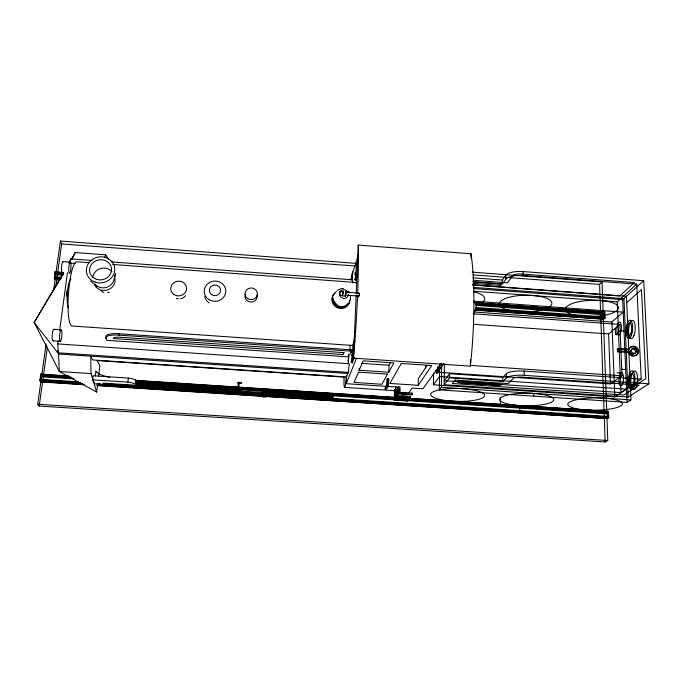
<?xml version="1.0" encoding="UTF-8"?>
<svg xmlns="http://www.w3.org/2000/svg" width="683" height="683" viewBox="0 0 683 683"><rect width="100%" height="100%" fill="white"/><g stroke="black" fill="none" stroke-linecap="round" stroke-linejoin="round"><path stroke-width="1.02" d="M356.125 295.799L353.487 358.131L470.382 366.139L470.416 359.77M471.014 257.995L471.039 253.76L358.276 245.086L356.219 293.69M458.481 381.404L457.627 382.565L500.443 385.443L501.459 384.427L458.481 381.404L457.627 382.565M502.389 283.897L502.372 280.021L505.744 275.326A13.899 4.764 -0.9 0 1 523.067 271.561L643.753 280.713L648.85 383.812L628.189 397.045L444.146 384.725L449.525 377.87L449.576 373.729L502.782 377.332L506.274 373.78A14.343 3.654 0.1 0 1 524.143 371.1L641.2 379.108L636.727 284.111L523.11 275.531A13.916 4.721 -0.9 0 0 505.77 279.253L502.389 283.897L472.79 281.686M444.146 384.725L444.437 363.885M473.208 313.813L619.891 324.434L622.008 375.787L610.5 383.906L437.547 372.175L437.632 366.925M472.619 284.794L626.448 296.268L630.972 399.897L627.062 402.355L439.314 389.865L439.715 364.022M437.547 372.175L441.167 367.181L441.227 363.467M439.314 389.865L441.363 387.244L441.713 363.988M433.398 384.777L439.519 376.529L626.499 389.148L614.82 396.9L433.398 384.777L433.603 373.055M425.466 368.496L425.526 365.337M418.218 385.314L431.793 365.542L401.305 363.458L389.856 383.428L418.218 385.314L418.372 378.553L427.208 365.345M396.388 390.394L396.2 397.045L409.732 397.933L409.979 396.285L397.591 395.799L397.685 392.614M409.732 397.933L409.979 396.285M411.9 394.774L412.148 393.109L399.811 392.29L399.965 386.911L398.59 386.817L394.441 393.562L411.9 394.774L412.148 393.109M407.614 401.015L407.853 399.393L407.614 401.015L394.253 400.136L394.561 389.549M387.944 386.45L398.385 387.15L398.198 393.869L398.59 386.817M399.606 392.614L399.709 389.028M394.253 400.136L394.637 393.254L395.969 393.34L395.824 398.599L607.196 412.259L607.426 418.577L97.234 385.63M396.2 397.045L396.592 390.078L397.941 390.164L397.788 395.483M388.328 384.708L388.695 378.843L387.287 378.749L386.919 384.614L385.195 387.662L385.152 389.028L386.552 389.122L388.482 385.75L388.695 378.843M359.19 368.393L359.113 370.237L388.781 372.244L388.994 365.217L390.377 362.622M343.054 292.785L342.815 291.974M385.152 389.028L387.065 385.656L387.287 378.749M350.712 354.076L351.873 349.816L119.192 333.748A14.514 3.876 6 0 0 106.172 336.898L106.002 338.281L106.889 340.313L348.552 356.868M385.861 386.313L346.187 383.675L346.486 376.956L348.313 372.363L349.32 363.749L57.816 343.925L58.217 340.962M349.909 350.311L350.14 345.043M262.579 392.913L262.665 391.974M332.519 398.163L332.988 395.781L332.519 398.163L136.079 385.323M326.192 398.215L326.508 395.133M343.139 293.127L342.328 295.901L345.325 296.2L345.427 294.236M238.41 388.354L238.324 389.694L221.719 390.847L220.396 390.3M267.266 395.218L267.48 392.81L267.266 395.218L199.359 390.787L199.299 388.345L199.359 390.787M262.417 395.073L262.596 392.443M219.858 387.679L237.974 386.493L238.529 387.005L238.324 389.694L237.761 389.182L238.29 382.463L239.221 382.395A2.083 0.504 4 0 1 241.808 383.103A2.083 0.504 4 0 1 238.854 383.317A2.083 0.504 4 0 1 238.29 382.463M239.221 382.395L238.913 386.424L237.974 386.493A2.083 0.495 4 0 0 237.633 387.065L237.419 389.754A2.083 0.487 4 0 0 240.1 390.13A2.083 0.487 4 0 0 241.184 389.592A2.083 0.487 4 0 0 238.7 389.122L218.483 390.232A2.595 0.598 4.2 0 0 216.673 390.539L103.013 383.112L103.355 383.778L219.226 391.342L219.448 388.687L216.895 387.867L136.318 382.591M221.719 390.847L221.941 388.183L219.38 387.585A2.595 0.606 4.2 0 0 216.981 388.243A2.595 0.606 4.2 0 0 221.096 388.772A2.595 0.606 4.2 0 0 220.677 387.756L220.139 387.662L219.909 390.326L221.002 390.556A2.595 0.598 4.2 0 1 221.258 391.368A2.595 0.598 4.2 0 1 217.92 391.299L217.698 391.248M216.895 387.867L216.673 390.539L219.226 391.342M205.02 388.516L204.909 389.822L204.874 387.389L205.02 388.516L136.224 384.008M199.513 390.215L199.692 387.099M262.076 392.46L261.973 393.553L262.17 391.146L262.067 392.247L332.587 396.866M136.071 380.235L136.028 385.263L136.071 380.235A9.519 2.203 5.4 0 0 128.37 378.075L93.076 375.744L92.572 379.808L94.809 383.863L136.549 386.587L136.728 381.917L136.549 386.587M135.635 384.264A9.528 2.169 5.4 0 0 127.917 382.13L128.37 378.075M106.002 338.281A14.522 3.859 6 0 1 119.03 335.148L119.192 333.748M63.51 272.526L34.15 322.47L59.361 371.509L96.67 392.068L97.686 383.684M98.574 376.35L99.846 365.866L97.208 360.564L344.112 377.101A13.66 1.135 -86.2 0 0 344.599 387.355A13.66 1.135 -86.2 0 0 346.452 375.65M95.33 375.932L95.91 371.176A28.046 6.642 5.5 0 0 109.417 377.289M354.836 274.489C355.945 267.087 355.484 282.651 354.562 279.475M59.609 330.692L67.455 272.696M58.371 350.703L59.361 371.509L91.001 373.592L96.67 392.068M70.46 260.991L70.75 258.883L92 260.462M606.991 418.841L607.768 440.484L605.155 441.944L39.221 406.061L37.727 404.268L46.12 343.882M53.581 290.215L60.411 241.056L356.236 263.39M39.221 406.061L47.383 347.101M55.844 286.023L61.666 243.908L60.411 241.056M82.66 383.744L39.845 380.644L40.758 374.105L68.3 375.915M60.753 278.835L54.375 278.374L55.007 271.8L62.452 272.346M40.092 380.969L40.323 379.338L78.605 381.84M74.251 378.903L41.27 376.743L40.758 374.105M54.375 278.374L54.589 276.837L60.975 277.307M62.896 275.215L55.46 274.668L55.007 271.8M83.403 384.725L40.835 381.951L40.323 379.338M41.27 376.743L41.492 375.112L70.204 376.999M59.293 280.004L55.041 279.689L54.589 276.837M55.46 274.668L55.673 273.149L63.118 273.687M345.931 294.245L345.999 292.068M351.429 355.382C352.633 351.105 351.685 365.644 351.028 361.478M350.336 299.82L350.575 295.235M343.003 291.948C338.768 288.841 338.085 297.523 342.857 294.971M114.659 276.88L115.538 273.567L114.181 278.715A10.808 9.886 -11.9 0 1 106.437 287.406A10.808 9.886 -11.9 0 1 95.022 284.401M326.184 396.063L326.329 395.594M350.797 279.458L358.131 255.357M358.37 259.199L356.295 265.935L355.672 280.542L357.593 274.498M357.926 296.004C359.454 295.901 360.487 293.118 358.421 293.075L346.085 292.17M354.947 340.979L352.855 346.494L352.138 363.279L354.434 357.516M350.772 352.701L351.873 349.816M629.342 349.218L628.351 350.012L628.778 348.919A4.977 4.431 42.2 0 1 635.164 347.673A4.977 4.431 42.2 0 1 637.179 354.17L636.479 355.083A4.977 4.431 42.2 0 1 628.983 353.589L628.497 352.505L617.458 351.728L617.355 349.167L618.286 348.432L629.342 349.218L629.735 348.185A4.986 4.439 42.2 0 1 636.838 347.459A4.986 4.439 42.2 0 1 637.154 354.631A4.986 4.439 42.2 0 1 629.939 352.872L629.453 351.779L618.388 351.002L617.458 351.728M339.716 294.74L339.946 291.735M346.187 383.675L356.509 358.344M104.593 257.465L105.694 254.827L75.258 252.548L71.519 258.908M359.113 370.237L363.194 360.855L393.852 362.946L388.781 372.244M358.541 372.158L354.084 382.403L381.959 384.264L387.492 374.113M71.86 259.583L75.258 252.548M68.77 262.938L70.75 258.883M345.325 296.2L346.085 291.436L345.53 292.273M342.542 291.965L343.079 291.137L342.61 294.723M63.758 273.226L34.15 322.47L58.84 354.042L347.869 373.49M408.852 392.845L412.062 388.055L422.973 388.781L440.603 364.099M441.167 367.181L443.771 363.578M449.576 373.729L444.206 380.679L620.941 392.563L641.2 379.108M449.525 377.87L502.799 381.464L506.291 377.955A14.36 3.603 0.1 0 1 524.194 375.334L648.85 383.812M605.155 441.944L599.589 284.41L602.047 281.951L472.226 272.15M500.443 385.443L501.459 384.29M475.667 304.276L603.61 313.224L603.823 319.157L474.813 310.193M475.906 303.047L604.865 312.071L605.087 318.03L476.119 309.058M473.9 291.231L617.253 301.843L636.727 284.111M604.446 312.455L604.506 313.941L603.661 314.701L476.171 305.395M473.874 288.593L622.7 299.649L643.753 280.713M604.668 318.406L604.609 316.912L603.772 317.672L476.153 308.383M626.61 302.774L641.482 289.592L645.811 378.595L630.366 388.755M473.968 311.969L611.917 321.975L623.229 312.131L473.618 301.16M473.473 324.271L608.621 333.953L619.891 324.434M615.298 328.31L615.554 334.568L620.147 330.76L624.031 331.042M628.497 352.505L629.453 351.779M135.695 380.662L608.51 411.422L608.741 417.757L97.549 384.717M608.075 411.704L608.126 413.283L607.255 413.83L135.772 382.856M608.305 418.03L608.246 416.451L607.366 416.989L136.48 386.245M337.146 290.36L341.218 288.585L343.455 288.542M357.559 293.289L358.421 293.075M344.949 295.124L357.935 295.987M221.941 388.183L238.529 387.005M237.761 389.182L238.7 389.122M37.727 404.268L607.768 440.484M136.13 381.327L607.196 412.259M71.527 377.4L41.492 375.112M136.438 381.66L393.946 398.565M395.628 398.906L400.639 399.239M404.643 399.504L407.649 399.7M40.775 376.068L72.705 378.169M136.574 382.352L394.176 399.248M406.948 400.084L608.126 413.283M92.572 379.808L127.917 382.13M136.002 383.214L219.448 388.687M136.685 384.247L332.928 397.096M136.037 385.588L608.246 416.451M40.818 379.996L80.142 382.565M97.148 383.675L100.341 383.88M104.593 384.162L109.903 384.503M115.222 384.853L121.6 385.272M125.851 385.545L131.162 385.895M39.845 380.644L81.345 383.351M97.31 384.392L608.741 417.757M40.587 381.626L84.188 384.469M96.952 385.297L607.426 418.577M348.313 372.363L58.081 352.812L57.816 343.925M457.627 382.429L500.443 385.306M387.09 379.099L388.499 379.193M346.486 376.956L92.692 359.95L90.762 356.193L91.001 373.592M441.363 387.244L630.972 399.897M387.065 385.656L388.482 385.75M344.514 387.372L394.552 390.685M400.631 392.682L406.795 393.092M398.402 393.553L412.122 394.458M401.647 396.072L407.734 396.473M396.396 396.729L409.945 397.617M135.089 380.303L608.51 411.422M41.006 374.438L69.726 376.333M621.735 369.272L625.662 369.546M119.03 335.148L351.813 351.199M616.945 372.756L620.821 373.02M470.297 365.396L622.008 375.787M52.89 340.851L60.258 341.346M361.512 363.339L388.994 365.217M358.285 372.141L387.748 374.13M617.355 349.167L628.386 349.944M53.846 329.283L61.205 329.787A5.797 1.118 -85.5 0 1 61.444 338.631A5.797 1.118 -85.5 0 1 59.523 338.29A5.797 1.118 -85.5 0 1 61.205 329.787M615.554 334.568L619.387 334.841M63.126 261.606L70.323 262.144A5.677 1.076 -86.2 0 1 70.52 271.083A5.677 1.076 -86.2 0 1 68.727 270.109A5.677 1.076 -86.2 0 1 70.323 262.144M69.837 263.023L75.156 263.416M474.053 302.492L604.865 312.071M55.229 272.252L62.665 272.799M475.931 303.884L603.61 313.224M63.331 274.131L55.673 273.149M55.016 273.781L63.519 274.404M475.897 304.541L604.506 313.941M475.88 307.538L604.609 316.912M55.033 277.725L61.41 278.186M54.153 277.93L60.522 278.391M475.556 308.596L605.087 318.03M54.819 279.253L60.138 279.637M475.086 309.8L603.823 319.157M61.666 243.908L355.083 266.003M473.088 274.89L599.589 284.41M472.892 277.802L502.372 280.021M472.935 280.243L507.435 282.822L512.907 275.497A6.813 2.339 -0.9 0 1 520.215 273.917L634.413 282.531L619.822 295.961L472.576 284.982M473.498 281.968L501.587 284.068L500.596 285.426L472.96 283.36M473.148 287.364L623.963 298.582L628.189 397.045M111.133 261.879L352.368 279.791L352.693 282.907M89.2 262.716L76.453 261.777A32.272 5.916 -85.9 0 0 70.153 279.014L69.051 287.159A32.272 5.916 -85.9 0 0 69.845 323.085L71.152 325.663A32.272 5.916 -85.9 0 0 72.68 326.039L351.865 345.41A31.614 2.783 -85.9 0 0 352.616 345.197L353.487 342.823A31.614 2.783 -85.9 0 0 354.75 336.54M112.558 264.449L356.757 282.54A31.614 2.783 -85.9 0 0 355.98 283.249M357.499 296.038L356.338 295.321M218.816 390.241L221.002 390.556M97.046 286.143L90.463 280.986M237.582 389.199L238.068 389.711M348.543 291.137L349.798 292.964M105.694 254.827L108.349 259.139M123.785 384.469L124.075 385.127M199.743 387.585L199.846 388.064M622.7 299.649L627.062 402.355M617.253 301.843L620.941 392.563M618.286 348.432L618.388 351.002M611.917 321.975L614.82 396.9M608.621 333.953L610.5 383.906M602.047 281.951L603.191 313.599M603.405 319.533L606.76 412.532M533.816 393.493L533.85 396.157M523.067 271.561L523.11 275.531M524.143 371.1L524.194 375.334M519.712 405.582L519.772 411.951M505.744 275.326L505.77 279.253M506.274 373.78L506.291 377.955M502.782 377.332L502.799 381.464M500.383 397.95L500.408 404.473M68.471 307.931A14.667 2.749 -85.9 0 1 67.421 292.119A14.667 2.749 -85.9 0 1 71.032 279.023M67.335 295.645A2.937 0.555 -85.9 0 1 66.61 295.722A2.937 0.555 -85.9 0 1 66.729 292.025A2.937 0.555 -85.9 0 1 67.497 290.676M257.158 295.176A6.164 5.806 2.6 0 1 250.661 302.04A6.164 5.806 2.6 0 1 245.282 294.313M185.58 295.662A7.863 7.325 -6.2 0 1 180.491 298.736M178.434 298.838A7.863 7.325 -6.2 0 1 176.436 298.445M209.143 302.919A10.697 10.023 -2.2 0 1 205.993 299.735M205.566 298.958A10.697 10.023 -2.2 0 1 204.712 296.465M109.314 292.196A7.146 6.557 -12.3 0 1 107.521 292.734M103.85 292.469A7.146 6.557 -12.3 0 1 100.888 290.54M114.556 277.119A10.732 9.827 -12.1 0 1 108.247 289.686A10.732 9.827 -12.1 0 1 94.596 284.828M92.777 277.153A10.808 9.886 -11.9 0 1 100.529 268.521A10.808 9.886 -11.9 0 1 111.901 271.51M475.009 303.124A4.474 0.914 -85.7 0 1 476.205 306.018A4.474 0.914 -85.7 0 1 474.736 311.209M136.019 384.324A2.075 0.478 5.2 0 1 138.794 384.964A2.075 0.478 5.2 0 1 136.387 385.272M136.395 385.664A2.075 0.47 5.2 0 1 138.47 386.518A2.075 0.47 5.2 0 1 134.901 386.279M349.534 300.819A8.947 8.427 28.7 0 1 336.907 307.478A8.947 8.427 28.7 0 1 334.815 293.306M350.003 299.991A8.973 8.452 28.7 0 1 336.668 306.291A8.973 8.452 28.7 0 1 336.488 291.632M348.415 294.51A4.559 4.286 28.7 0 1 342.183 297.976A4.559 4.286 28.7 0 1 340.638 290.941A4.559 4.286 28.7 0 1 347.929 292.29M347.673 303.508A7.854 7.393 28.7 0 1 338.768 306.138A7.854 7.393 28.7 0 1 333.424 298.343M337.18 304.849A7.462 7.026 28.7 0 1 334.627 301.971M358.276 245.086A115.862 9.374 -86 0 1 357.627 293.801M353.487 358.131A115.862 9.374 -86 0 0 357.081 305.864L357.55 295.782L357.508 297.233A1.511 1.426 18.6 0 0 358.993 296.234L359.01 295.491A1.511 1.426 18.6 0 0 358.865 295.133M473.498 291.769A26.176 8.52 0.4 0 1 475.906 305.181M438.426 366.464A6.753 1.161 -86.3 0 1 437.205 373.225A6.753 1.161 -86.3 0 1 436.044 370.451M396.072 386.902A13.609 1.793 -86.3 0 1 394.117 390.138M471.039 253.76A114.957 20.994 -86.1 0 1 470.382 366.139M62.495 272.824A5.677 1.118 -86.2 0 1 61.581 266.712A5.677 1.118 -86.2 0 1 63.391 261.948M53.206 340.689A5.806 1.161 -85.4 0 1 52.207 334.901A5.806 1.161 -85.4 0 1 54.128 329.53M348.168 360.393L348.347 362.536L348.919 353.896L348.168 360.393M351.805 277.486L351.958 280.252L352.522 271.868L351.805 277.486M343.959 352.65L343.276 354.571L113.258 338.486A7.12 1.895 6 0 1 118.765 337.171L343.959 352.65M455.143 380.089L452.368 383.505L623.938 395.013L639.177 385.067L521.24 377.076A7.043 1.767 0.1 0 0 513.684 378.177L508.024 383.641L455.143 380.089M634.72 353.316L634.063 353.35A2.698 2.399 42.2 0 1 631.57 349.585A2.698 2.399 42.2 0 1 635.839 349.329A2.698 2.399 42.2 0 1 634.72 353.316M328.446 397.907L327.413 397.839A2.015 0.47 2.8 0 1 326.542 397.062A2.015 0.47 2.8 0 1 329.829 397.275A2.015 0.47 2.8 0 1 328.446 397.907M247.724 298.608A6.207 5.84 2.7 0 0 257.389 294.219A6.207 5.84 2.7 0 0 248.467 288.525A6.207 5.84 2.7 0 0 247.724 298.608M174.105 294.621A7.931 7.376 -6.1 0 0 186.553 289.071A7.931 7.376 -6.1 0 0 175.343 281.866A7.931 7.376 -6.1 0 0 174.105 294.621M208.896 299.538A10.8 10.108 -2 0 0 225.783 291.923A10.8 10.108 -2 0 0 210.373 282.07A10.8 10.108 -2 0 0 208.896 299.538M96.525 279.356A11.03 10.066 -11.6 0 0 111.423 267.967A11.03 10.066 -11.6 0 0 93.699 262.152A11.03 10.066 -11.6 0 0 96.525 279.356M95.355 282.156A14.249 12.994 -11.6 0 0 114.582 267.429A14.249 12.994 -11.6 0 0 91.684 259.95A14.249 12.994 -11.6 0 0 95.355 282.156M622.734 383.855A6.659 2.331 -86.9 0 0 622.034 372.867A6.659 2.331 -86.9 0 0 618.909 381.37A6.659 2.331 -86.9 0 0 622.734 383.855M633.141 384.563A6.659 2.39 -86.9 0 0 632.407 373.584A6.659 2.39 -86.9 0 0 629.205 382.07A6.659 2.39 -86.9 0 0 633.141 384.563M633.79 386.356A9.34 3.355 -86.9 0 0 632.748 370.963A9.34 3.355 -86.9 0 0 628.266 382.907A9.34 3.355 -86.9 0 0 633.79 386.356M631.365 335.515A9.186 3.253 -85.8 0 0 630.64 320.378A9.186 3.253 -85.8 0 0 626.063 332.075A9.186 3.253 -85.8 0 0 631.365 335.515M633.926 335.695A9.186 3.278 -85.8 0 0 633.192 320.566A9.186 3.278 -85.8 0 0 628.591 332.254A9.186 3.278 -85.8 0 0 633.926 335.695M636.394 386.535A9.34 3.381 -86.9 0 0 635.335 371.134A9.34 3.381 -86.9 0 0 630.827 383.078A9.34 3.381 -86.9 0 0 636.394 386.535M211.756 294.714A5.66 5.302 -2 0 0 220.618 290.745A5.66 5.302 -2 0 0 212.55 285.562A5.66 5.302 -2 0 0 211.756 294.714M200.119 390.659A2.049 0.47 4.4 0 0 203.508 390.667A2.049 0.47 4.4 0 0 200.922 389.916A2.049 0.47 4.4 0 0 200.119 390.659M199.999 391.974A2.049 0.47 4.4 0 0 203.389 391.982A2.049 0.47 4.4 0 0 200.802 391.239A2.049 0.47 4.4 0 0 199.999 391.974M326.875 399.068A2.015 0.47 2.8 0 0 330.026 398.872A2.015 0.47 2.8 0 0 327.166 398.274A2.015 0.47 2.8 0 0 326.875 399.068M263.322 394.928A2.023 0.47 3.6 0 0 266.421 394.731A2.023 0.47 3.6 0 0 263.459 394.117A2.023 0.47 3.6 0 0 263.322 394.928M263.186 396.891A2.032 0.47 3.6 0 0 266.285 396.703A2.032 0.47 3.6 0 0 263.322 396.089A2.032 0.47 3.6 0 0 263.186 396.891M620.523 333.014A6.548 2.254 -85.8 0 0 620.053 322.214A6.548 2.254 -85.8 0 0 616.86 330.538A6.548 2.254 -85.8 0 0 620.523 333.014M439.289 399.333A26.979 6.412 1.1 0 0 483.957 396.866A26.979 6.412 1.1 0 0 449.738 388.687A26.979 6.412 1.1 0 0 439.289 399.333M512.566 404.848A27.098 6.292 0.2 0 0 553.802 399.794A27.098 6.292 0.2 0 0 513.77 393.963A27.098 6.292 0.2 0 0 512.566 404.848M579.423 409.245A27.311 6.147 -0.6 0 0 622.264 404.336A27.311 6.147 -0.6 0 0 583.478 398.607A27.311 6.147 -0.6 0 0 579.423 409.245M511.909 310.893A26.296 8.358 -0.8 0 0 551.881 303.483A26.296 8.358 -0.8 0 0 513.001 296.413A26.296 8.358 -0.8 0 0 511.909 310.893M576.845 315.623A26.5 8.162 -1.8 0 0 618.328 308.375A26.5 8.162 -1.8 0 0 580.618 301.408A26.5 8.162 -1.8 0 0 576.845 315.623M630.537 352.027A2.689 2.399 42.2 0 0 634.866 353.461A2.689 2.399 42.2 0 0 633.525 349.15A2.689 2.399 42.2 0 0 630.537 352.027M630.768 333.748A6.54 2.322 -85.8 0 0 630.264 322.948A6.54 2.322 -85.8 0 0 626.994 331.264A6.54 2.322 -85.8 0 0 630.768 333.748"/></g></svg>
